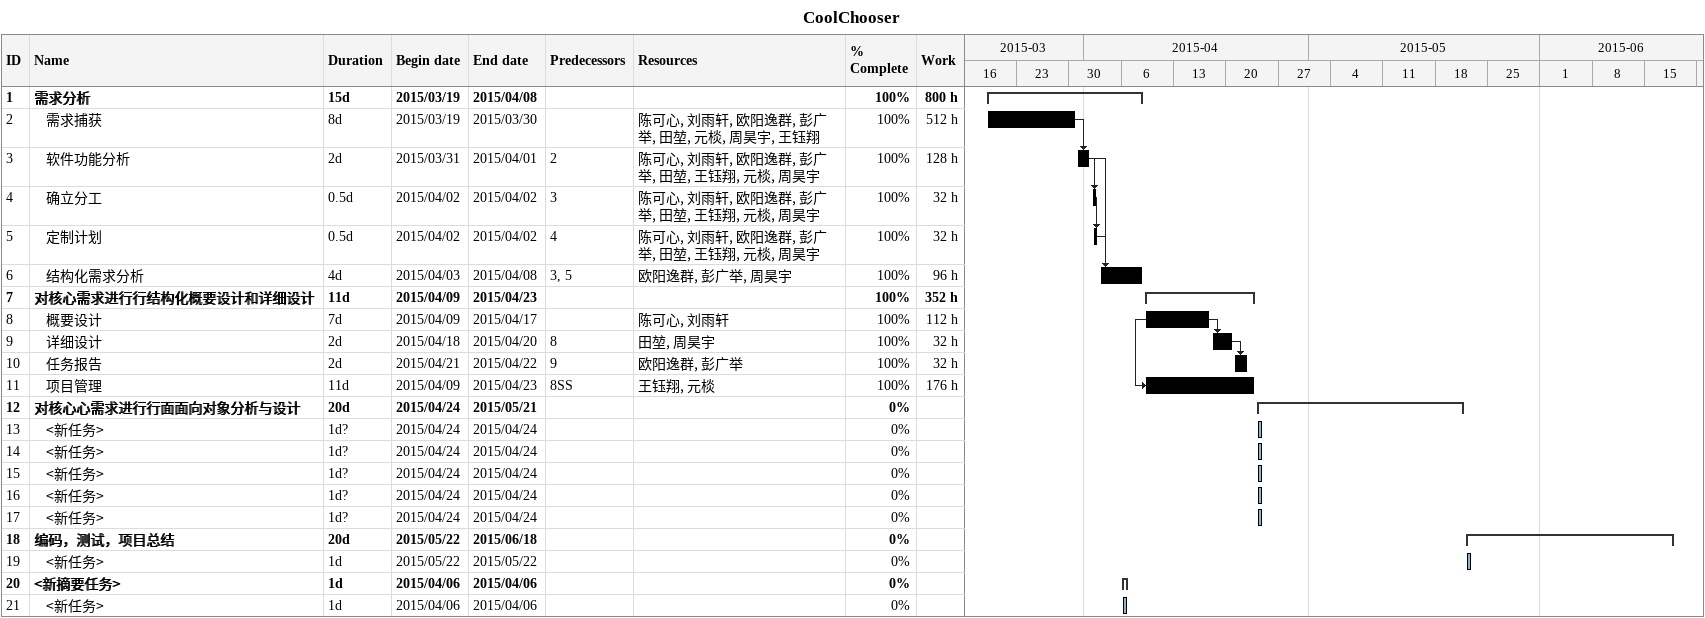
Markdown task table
CoolChooser

| ID | Level | Task | Duration | Start | Finish | Predecessors | Resources | % complete | Work (h) |
|---|---|---|---|---|---|---|---|---|---|
| 1 | 1 | **需求分析** | 15d | 2015-03-19 | 2015-04-08 |  |  | 100 | 800 |
| 2 | 2 | 需求捕获 | 8d | 2015-03-19 | 2015-03-30 |  | 陈可心, 刘雨轩, 欧阳逸群, 彭广举, 田堃, 元棪, 周昊宇, 王钰翔 | 100 | 512 |
| 3 | 2 | 软件功能分析 | 2d | 2015-03-31 | 2015-04-01 | 2 | 陈可心, 刘雨轩, 欧阳逸群, 彭广举, 田堃, 王钰翔, 元棪, 周昊宇 | 100 | 128 |
| 4 | 2 | 确立分工 | 0.5d | 2015-04-02 | 2015-04-02 | 3 | 陈可心, 刘雨轩, 欧阳逸群, 彭广举, 田堃, 王钰翔, 元棪, 周昊宇 | 100 | 32 |
| 5 | 2 | 定制计划 | 0.5d | 2015-04-02 | 2015-04-02 | 4 | 陈可心, 刘雨轩, 欧阳逸群, 彭广举, 田堃, 王钰翔, 元棪, 周昊宇 | 100 | 32 |
| 6 | 2 | 结构化需求分析 | 4d | 2015-04-03 | 2015-04-08 | 3, 5 | 欧阳逸群, 彭广举, 周昊宇 | 100 | 96 |
| 7 | 1 | **对核⼼需求进⾏行结构化概要设计和详细设计** | 11d | 2015-04-09 | 2015-04-23 |  |  | 100 | 352 |
| 8 | 2 | 概要设计 | 7d | 2015-04-09 | 2015-04-17 |  | 陈可心, 刘雨轩 | 100 | 112 |
| 9 | 2 | 详细设计 | 2d | 2015-04-18 | 2015-04-20 | 8 | 田堃, 周昊宇 | 100 | 32 |
| 10 | 2 | 任务报告 | 2d | 2015-04-21 | 2015-04-22 | 9 | 欧阳逸群, 彭广举 | 100 | 32 |
| 11 | 2 | 项目管理 | 11d | 2015-04-09 | 2015-04-23 | 8SS | 王钰翔, 元棪 | 100 | 176 |
| 12 | 1 | **对核⼼心需求进⾏行⾯面向对象分析与设计** | 20d | 2015-04-24 | 2015-05-21 |  |  | 0 |  |
| 13 | 2 | <新任务> | 1d? | 2015-04-24 | 2015-04-24 |  |  | 0 |  |
| 14 | 2 | <新任务> | 1d? | 2015-04-24 | 2015-04-24 |  |  | 0 |  |
| 15 | 2 | <新任务> | 1d? | 2015-04-24 | 2015-04-24 |  |  | 0 |  |
| 16 | 2 | <新任务> | 1d? | 2015-04-24 | 2015-04-24 |  |  | 0 |  |
| 17 | 2 | <新任务> | 1d? | 2015-04-24 | 2015-04-24 |  |  | 0 |  |
| 18 | 1 | **编码，测试，项目总结** | 20d | 2015-05-22 | 2015-06-18 |  |  | 0 |  |
| 19 | 2 | <新任务> | 1d | 2015-05-22 | 2015-05-22 |  |  | 0 |  |
| 20 | 1 | **<新摘要任务>** | 1d | 2015-04-06 | 2015-04-06 |  |  | 0 |  |
| 21 | 2 | <新任务> | 1d | 2015-04-06 | 2015-04-06 |  |  | 0 |  |
